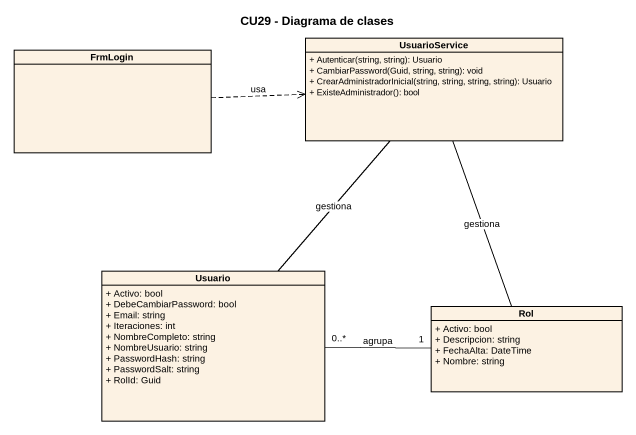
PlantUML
@startuml
title CU29 - Diagrama de clases
hide circle
hide empty members
skinparam classAttributeIconSize 0
class UsuarioService {
  + Autenticar(string, string): Usuario
  + CambiarPassword(Guid, string, string): void
  + CrearAdministradorInicial(string, string, string, string): Usuario
  + ExisteAdministrador(): bool
}
class FrmLogin
class Usuario {
  + Activo: bool
  + DebeCambiarPassword: bool
  + Email: string
  + Iteraciones: int
  + NombreCompleto: string
  + NombreUsuario: string
  + PasswordHash: string
  + PasswordSalt: string
  + RolId: Guid
}
class Rol {
  + Activo: bool
  + Descripcion: string
  + FechaAlta: DateTime
  + Nombre: string
}
UsuarioService -- Usuario : gestiona
UsuarioService -- Rol : gestiona
FrmLogin .right.> UsuarioService : usa
Rol "1" -left- "0..*" Usuario : agrupa
@enduml
